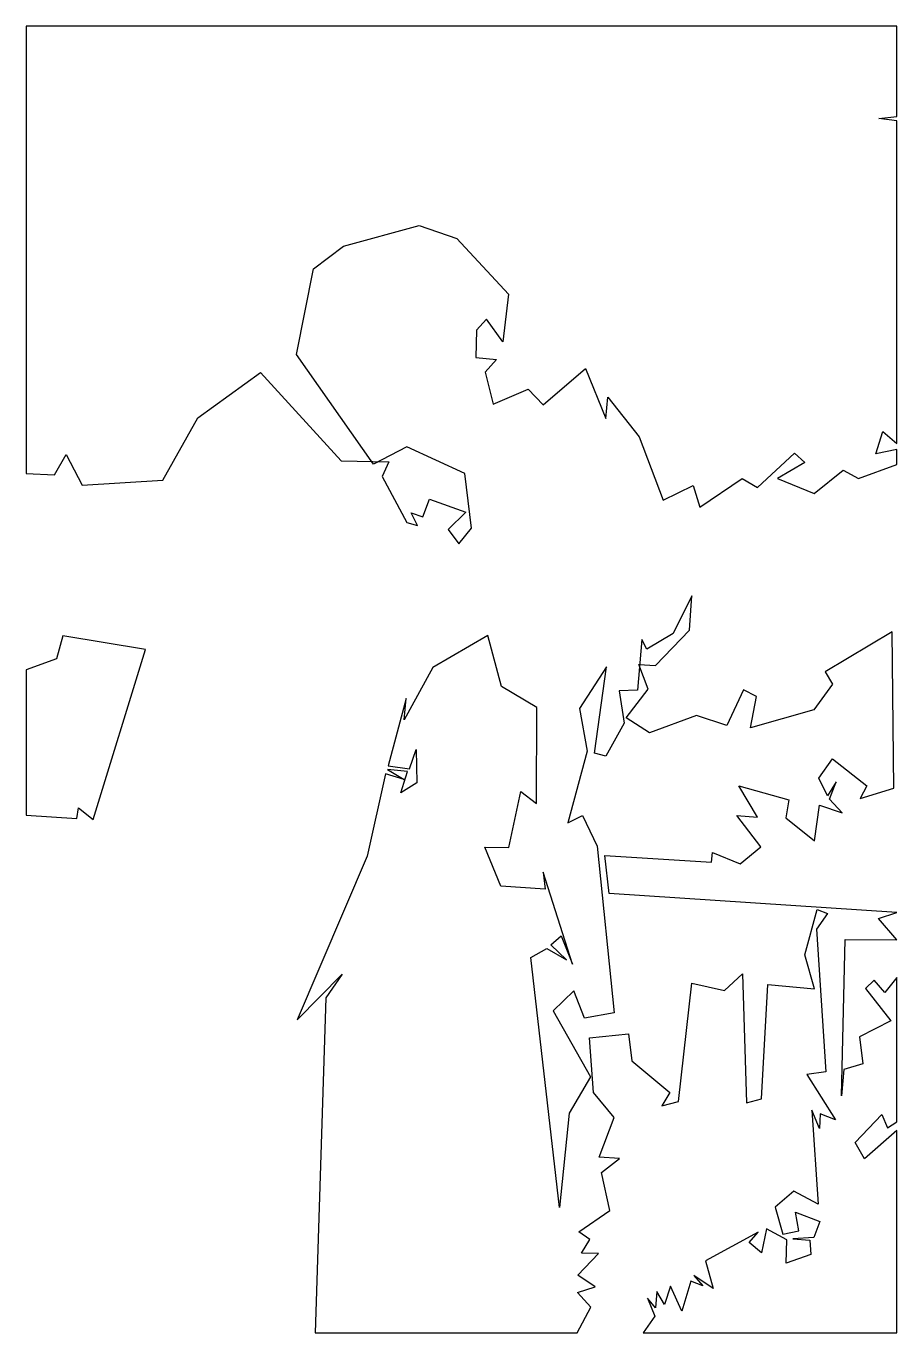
# Model space of a CAD drawing. Header units: metres. Extents: x 0 to 1000, y 0 to 1500.
import ezdxf

# ---------------------------------------------------------------- set-up
doc = ezdxf.new("R2010")
doc.units = ezdxf.units.M

msp = doc.modelspace()

# ---------------------------------------------------------------- linework, layer by layer
for points in [[(0, 1500), (0, 986.5), (32.5, 985), (46, 1008.5), (64.5, 973.25), (157, 978.75), (197, 1050.5), (269, 1102.5), (361.75, 1001.25), (416.5, 1000), (408.75, 983.25), (437, 930.25), (449.5, 927), (442.25, 941.5), (455.5, 937), (463.25, 957), (504.75, 942.25), (484.75, 922.25), (496.75, 906), (511.5, 924), (503.75, 986.5), (437, 1017), (398.75, 997.25), (310.5, 1123.25), (330, 1221.5), (364.5, 1247.5), (451.25, 1271.25), (494.5, 1256.25), (554, 1192.25), (547.25, 1137.75), (528.5, 1163.5), (517, 1151.25), (516.5, 1119.5), (540.25, 1117.25), (527, 1102.75), (536.25, 1066), (576.25, 1083.25), (593.75, 1065.25), (642.25, 1107.25), (665.5, 1049.5), (667.75, 1074), (704, 1028.5), (731.25, 956), (766, 972.75), (773.5, 948), (822, 981), (839.75, 970.5), (882.25, 1010), (894, 999.25), (862.75, 981), (904.75, 963.75), (938.25, 990.25), (955.75, 981), (999.75, 996.75), (999.75, 1014), (975.75, 1009.25), (983.5, 1034.75), (999.75, 1021), (999.75, 1391.5), (979, 1394), (999.75, 1396.25), (999.75, 1500)], [(994.5, 804.75), (917.25, 759), (926, 744.75), (904.5, 715.5), (831.75, 694.75), (838.5, 730.5), (823.75, 738.25), (804.5, 697.5), (769.5, 708.75), (715.75, 688.75), (689, 706.25), (714.25, 739), (703.5, 767.5), (722.5, 766.25), (761.75, 806.75), (764.5, 846.25), (743, 802.75), (712.5, 785), (706.75, 796), (702, 737.75), (680.75, 737), (686.5, 700), (665.5, 662), (652.75, 665.75), (666.25, 764.5), (635.25, 717), (644, 668), (622, 585.5), (638.75, 594), (655.5, 558.75), (675, 367.5), (641.25, 361.5), (629, 392.75), (605.25, 369.75), (648, 294.25), (623.5, 252.5), (612.5, 144), (579.5, 431), (597.75, 441.5), (620.5, 428.5), (602.5, 445.5), (614.25, 456), (627.5, 423.25), (593.5, 529), (595.75, 509.5), (545, 512.75), (526.75, 557.75), (554.25, 557.5), (568, 621.75), (586, 607.75), (586.5, 718), (545.75, 742), (530.25, 800.5), (467, 764), (434, 704), (436.5, 728.5), (415.75, 651), (440, 647.5), (447.75, 669.75), (448.5, 631.5), (430.25, 620), (437.75, 644.5), (414.75, 646.75), (434, 635.5), (412.5, 642), (391.5, 547.5), (311.25, 359.5), (363, 411.75), (344.25, 384.75), (332, 0.25), (632.75, 0.25), (648.25, 29.75), (633, 46.75), (653.25, 53), (633.5, 66.5), (657, 91.25), (637.5, 91.75), (647.25, 107.5), (634.5, 116.25), (670.25, 140.75), (660.5, 184.25), (681.25, 200.5), (657.75, 202), (675.25, 247.25), (651.25, 276.25), (646.75, 339), (691.5, 343.5), (695.5, 312.5), (739, 276.25), (730, 261), (749, 265.75), (764.25, 401.5), (801.75, 393), (822.5, 412.25), (827, 264.25), (844.5, 269), (851.5, 400.25), (905.25, 395), (894.25, 434), (908.25, 486), (920.25, 481.75), (907.5, 463.5), (918.25, 300), (896.25, 296.75), (929.25, 244.75), (911.75, 251.5), (910.75, 234.75), (902, 256), (909.25, 148), (881.5, 162.75), (860, 144.5), (869, 113.5), (887, 117.5), (883.25, 138.75), (911.25, 128), (904.5, 109.75), (880.25, 108), (900, 106.75), (901, 90.25), (872.75, 80.25), (873.5, 107), (850, 119.75), (844.25, 92.25), (830.25, 104), (840.5, 116), (780, 82.75), (788.75, 51), (766.5, 66), (777, 54.25), (763, 59.5), (752.75, 25), (739.75, 53.75), (733, 32.75), (724, 47.75), (722.75, 29), (713.25, 40), (721.75, 19.5), (708.5, 0.25), (999.75, 0.25), (999.75, 232.5), (962.75, 200), (952, 218.75), (982.5, 250.75), (989, 235.5), (999.75, 242.5), (999.75, 408.25), (986, 390.75), (973.75, 405), (963.75, 395.5), (993, 358.5), (956.75, 340), (960.5, 309), (938.75, 302.5), (936, 272.25), (940.25, 451.75), (999.75, 451.5), (978.5, 475.75), (999.75, 482.75), (669.25, 504.5), (664.5, 548.25), (787, 540.5), (788.25, 551.5), (819.75, 538.5), (843.5, 558.25), (816, 594), (839.75, 592), (818.25, 628.25), (875.75, 612), (872.25, 591.5), (905, 565), (910.75, 605.75), (937, 597), (922.5, 612.75), (930, 632.75), (920, 616.75), (910, 637), (925.75, 659), (965.25, 628.25), (957.75, 613.5), (996.25, 625.5)], [(42, 800.25), (34.75, 773.75), (0, 761.25), (0, 594.5), (58.25, 590.5), (60.25, 603), (77, 589.5), (137, 784.5)]]:
    msp.add_lwpolyline(points, close=True)

doc.saveas('drawing.dxf')
